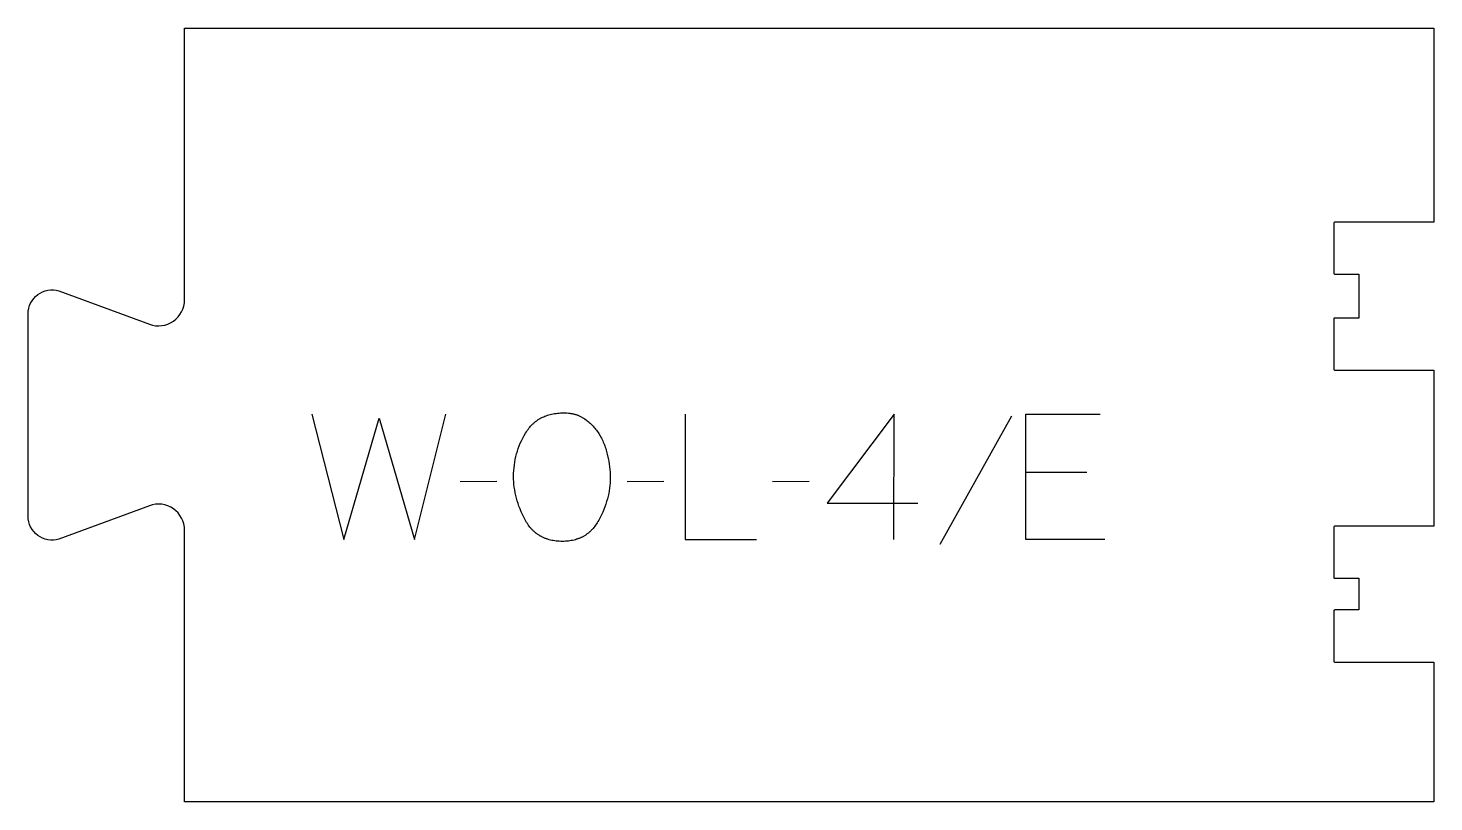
# Model space of a CAD drawing. Extents: x -178 to 159, y -93 to 93.
import ezdxf

# ---------------------------------------------------------------- set-up
doc = ezdxf.new("R2010")
doc.units = 0
doc.layers.add('1_ANYTOOL_1MMDEEP_LABELS_S', color=2, linetype='CONTINUOUS')
doc.layers.add('4_ANYTOOL_CUTTHROUGH_OUTSI', color=5, linetype='CONTINUOUS')

msp = doc.modelspace()

# ---------------------------------------------------------------- linework, layer by layer
at = {"layer": '1_ANYTOOL_1MMDEEP_LABELS_S'}
for p, q in [((58.1, -0.47), (40.91, -31.24)), ((-65.29, -16.11), (-74.08, -16.2)), ((-25.26, -16.11), (-34.05, -16.2)), ((9.62, -16.11), (0.84, -16.2)), ((76.18, -13.93), (61.52, -13.93)), ((13.91, -21.34), (35.68, -21.34))]:
    msp.add_line(p, q, dxfattribs=at)
msp.add_lwpolyline([(-49.22, 0.34), (-48.85, 0.34), (-48.48, 0.32), (-48.13, 0.29), (-47.95, 0.27), (-47.77, 0.25), (-47.6, 0.22), (-47.43, 0.2), (-47.26, 0.17), (-47.1, 0.13), (-46.93, 0.1), (-46.77, 0.06), (-46.6, 0.01), (-46.44, -0.03), (-46.29, -0.08), (-46.13, -0.13), (-45.97, -0.19), (-45.82, -0.24), (-45.67, -0.3), (-45.52, -0.37), (-45.37, -0.43), (-45.22, -0.5), (-45.08, -0.57), (-44.94, -0.65), (-44.8, -0.73), (-44.66, -0.81), (-44.52, -0.89), (-44.38, -0.98), (-44.25, -1.06), (-43.86, -1.34), (-43.61, -1.53), (-43.36, -1.73), (-43.12, -1.94), (-42.88, -2.15), (-42.65, -2.36), (-42.43, -2.59), (-42.21, -2.82), (-42, -3.05), (-41.8, -3.3), (-41.6, -3.55), (-41.4, -3.8), (-41.22, -4.06), (-41.03, -4.33), (-40.86, -4.6), (-40.52, -5.17), (-40.36, -5.46), (-40.2, -5.75), (-40.05, -6.05), (-39.91, -6.35), (-39.77, -6.66), (-39.64, -6.96), (-39.51, -7.28), (-39.39, -7.59), (-39.28, -7.91), (-39.17, -8.23), (-39.07, -8.56), (-38.97, -8.89), (-38.88, -9.22), (-38.8, -9.56), (-38.57, -10.58), (-38.44, -11.26), (-38.33, -11.93), (-38.24, -12.59), (-38.17, -13.24), (-38.12, -13.89), (-38.09, -14.54), (-38.08, -15.17), (-38.09, -15.81), (-38.12, -16.45), (-38.17, -17.08), (-38.25, -17.72), (-38.35, -18.36), (-38.47, -19), (-38.61, -19.63), (-38.77, -20.27), (-38.96, -20.91), (-39.16, -21.55), (-39.39, -22.18), (-39.64, -22.82), (-39.91, -23.46), (-40.21, -24.1), (-40.52, -24.73), (-40.86, -25.37), (-41.04, -25.69), (-41.22, -25.99), (-41.4, -26.28), (-41.6, -26.57), (-41.8, -26.84), (-42, -27.1), (-42.22, -27.36), (-42.43, -27.6), (-42.55, -27.72), (-42.66, -27.84), (-42.77, -27.95), (-42.89, -28.06), (-43.01, -28.17), (-43.13, -28.28), (-43.25, -28.38), (-43.37, -28.48), (-43.49, -28.58), (-43.62, -28.67), (-43.75, -28.77), (-43.88, -28.86), (-44.01, -28.95), (-44.14, -29.03), (-44.27, -29.12), (-44.41, -29.2), (-44.54, -29.27), (-44.68, -29.35), (-44.82, -29.42), (-44.96, -29.5), (-45.11, -29.56), (-45.25, -29.63), (-45.4, -29.69), (-45.55, -29.75), (-45.69, -29.81), (-45.85, -29.87), (-46, -29.92), (-46.15, -29.97), (-46.46, -30.07), (-46.78, -30.15), (-47.11, -30.23), (-47.44, -30.29), (-47.78, -30.35), (-48.12, -30.39), (-48.47, -30.43), (-48.83, -30.45), (-49.19, -30.47), (-49.56, -30.47), (-49.94, -30.47), (-50.32, -30.45), (-50.69, -30.43), (-51.05, -30.39), (-51.41, -30.34), (-51.76, -30.29), (-52.1, -30.22), (-52.44, -30.15), (-52.77, -30.06), (-53.09, -29.97), (-53.25, -29.91), (-53.4, -29.86), (-53.56, -29.8), (-53.71, -29.74), (-53.87, -29.68), (-54.02, -29.62), (-54.17, -29.55), (-54.31, -29.48), (-54.46, -29.41), (-54.6, -29.33), (-54.75, -29.25), (-54.89, -29.18), (-55.03, -29.09), (-55.16, -29.01), (-55.3, -28.92), (-55.43, -28.83), (-55.57, -28.74), (-55.7, -28.64), (-55.83, -28.55), (-55.95, -28.45), (-56.08, -28.34), (-56.2, -28.24), (-56.33, -28.13), (-56.45, -28.02), (-56.57, -27.91), (-56.68, -27.79), (-56.8, -27.67), (-56.91, -27.55), (-57.03, -27.43), (-57.14, -27.31), (-57.36, -27.05), (-57.57, -26.78), (-57.77, -26.5), (-57.97, -26.21), (-58.16, -25.91), (-58.34, -25.6), (-58.52, -25.29), (-58.85, -24.64), (-59.16, -23.99), (-59.45, -23.34), (-59.72, -22.69), (-59.97, -22.04), (-60.19, -21.39), (-60.39, -20.74), (-60.58, -20.09), (-60.74, -19.44), (-60.88, -18.79), (-60.99, -18.14), (-61.09, -17.48), (-61.17, -16.83), (-61.22, -16.18), (-61.25, -15.52), (-61.26, -14.87), (-61.25, -14.18), (-61.22, -13.49), (-61.16, -12.81), (-61.08, -12.13), (-60.98, -11.46), (-60.86, -10.8), (-60.71, -10.14), (-60.54, -9.49), (-60.35, -8.85), (-60.14, -8.21), (-59.9, -7.58), (-59.65, -6.95), (-59.37, -6.33), (-59.06, -5.71), (-58.74, -5.1), (-58.39, -4.5), (-58.2, -4.2), (-58.01, -3.91), (-57.81, -3.63), (-57.61, -3.36), (-57.4, -3.1), (-57.18, -2.85), (-56.96, -2.61), (-56.72, -2.38), (-56.61, -2.27), (-56.49, -2.16), (-56.37, -2.05), (-56.24, -1.95), (-56.12, -1.84), (-55.99, -1.74), (-55.86, -1.64), (-55.73, -1.55), (-55.6, -1.46), (-55.47, -1.36), (-55.34, -1.28), (-55.2, -1.19), (-55.06, -1.11), (-54.92, -1.02), (-54.78, -0.94), (-54.64, -0.87), (-54.5, -0.79), (-54.35, -0.72), (-54.05, -0.58), (-53.75, -0.46), (-53.44, -0.34), (-53.13, -0.23), (-52.8, -0.13), (-52.47, -0.04), (-52.14, 0.04), (-51.8, 0.11), (-51.45, 0.17), (-51.09, 0.22), (-50.73, 0.27), (-50.36, 0.3), (-49.99, 0.32), (-49.61, 0.34)], close=True, dxfattribs=at)
for points in [[(29.9, -30), (29.94, 0.04), (13.91, -21.34)], [(-109.65, 0), (-101.93, -30), (-93.49, -0.9), (-85, -30), (-77.5, 0)], [(-20.12, 0), (-20.12, -30), (-3.02, -30)], [(80.47, -30), (61.52, -30), (61.52, 0), (79.35, 0)]]:
    msp.add_lwpolyline(points, dxfattribs=at)
at = {"layer": '4_ANYTOOL_CUTTHROUGH_OUTSI'}
msp.add_lwpolyline([(-140.15, -27.78, 0.522094), (-148.56, -21.91), (-170.25, -29.93, -0.501976), (-177.65, -24.42), (-177.65, 24.09, -0.501971), (-170.25, 29.6), (-148.56, 21.59, 0.522099), (-140.15, 27.45), (-140.15, 92.59), (159.35, 92.59), (159.35, 46.09), (135.6, 46.09, 0.414214), (135.35, 45.84), (135.35, 33.84, 0.414214), (135.6, 33.59), (141.35, 33.59), (141.35, 23.09), (135.6, 23.09, 0.414214), (135.35, 22.84), (135.35, 10.84, 0.414214), (135.6, 10.59), (159.35, 10.59), (159.35, -26.82), (135.6, -26.82, 0.414214), (135.35, -27.07), (135.35, -39.07, 0.414214), (135.6, -39.32), (141.35, -39.32), (141.35, -46.91), (135.6, -46.91, 0.414214), (135.35, -47.16), (135.35, -59.16, 0.414214), (135.6, -59.41), (159.35, -59.41), (159.35, -92.91), (-140.15, -92.91)], format="xyb", close=True, dxfattribs=at)

doc.saveas('drawing.dxf')
